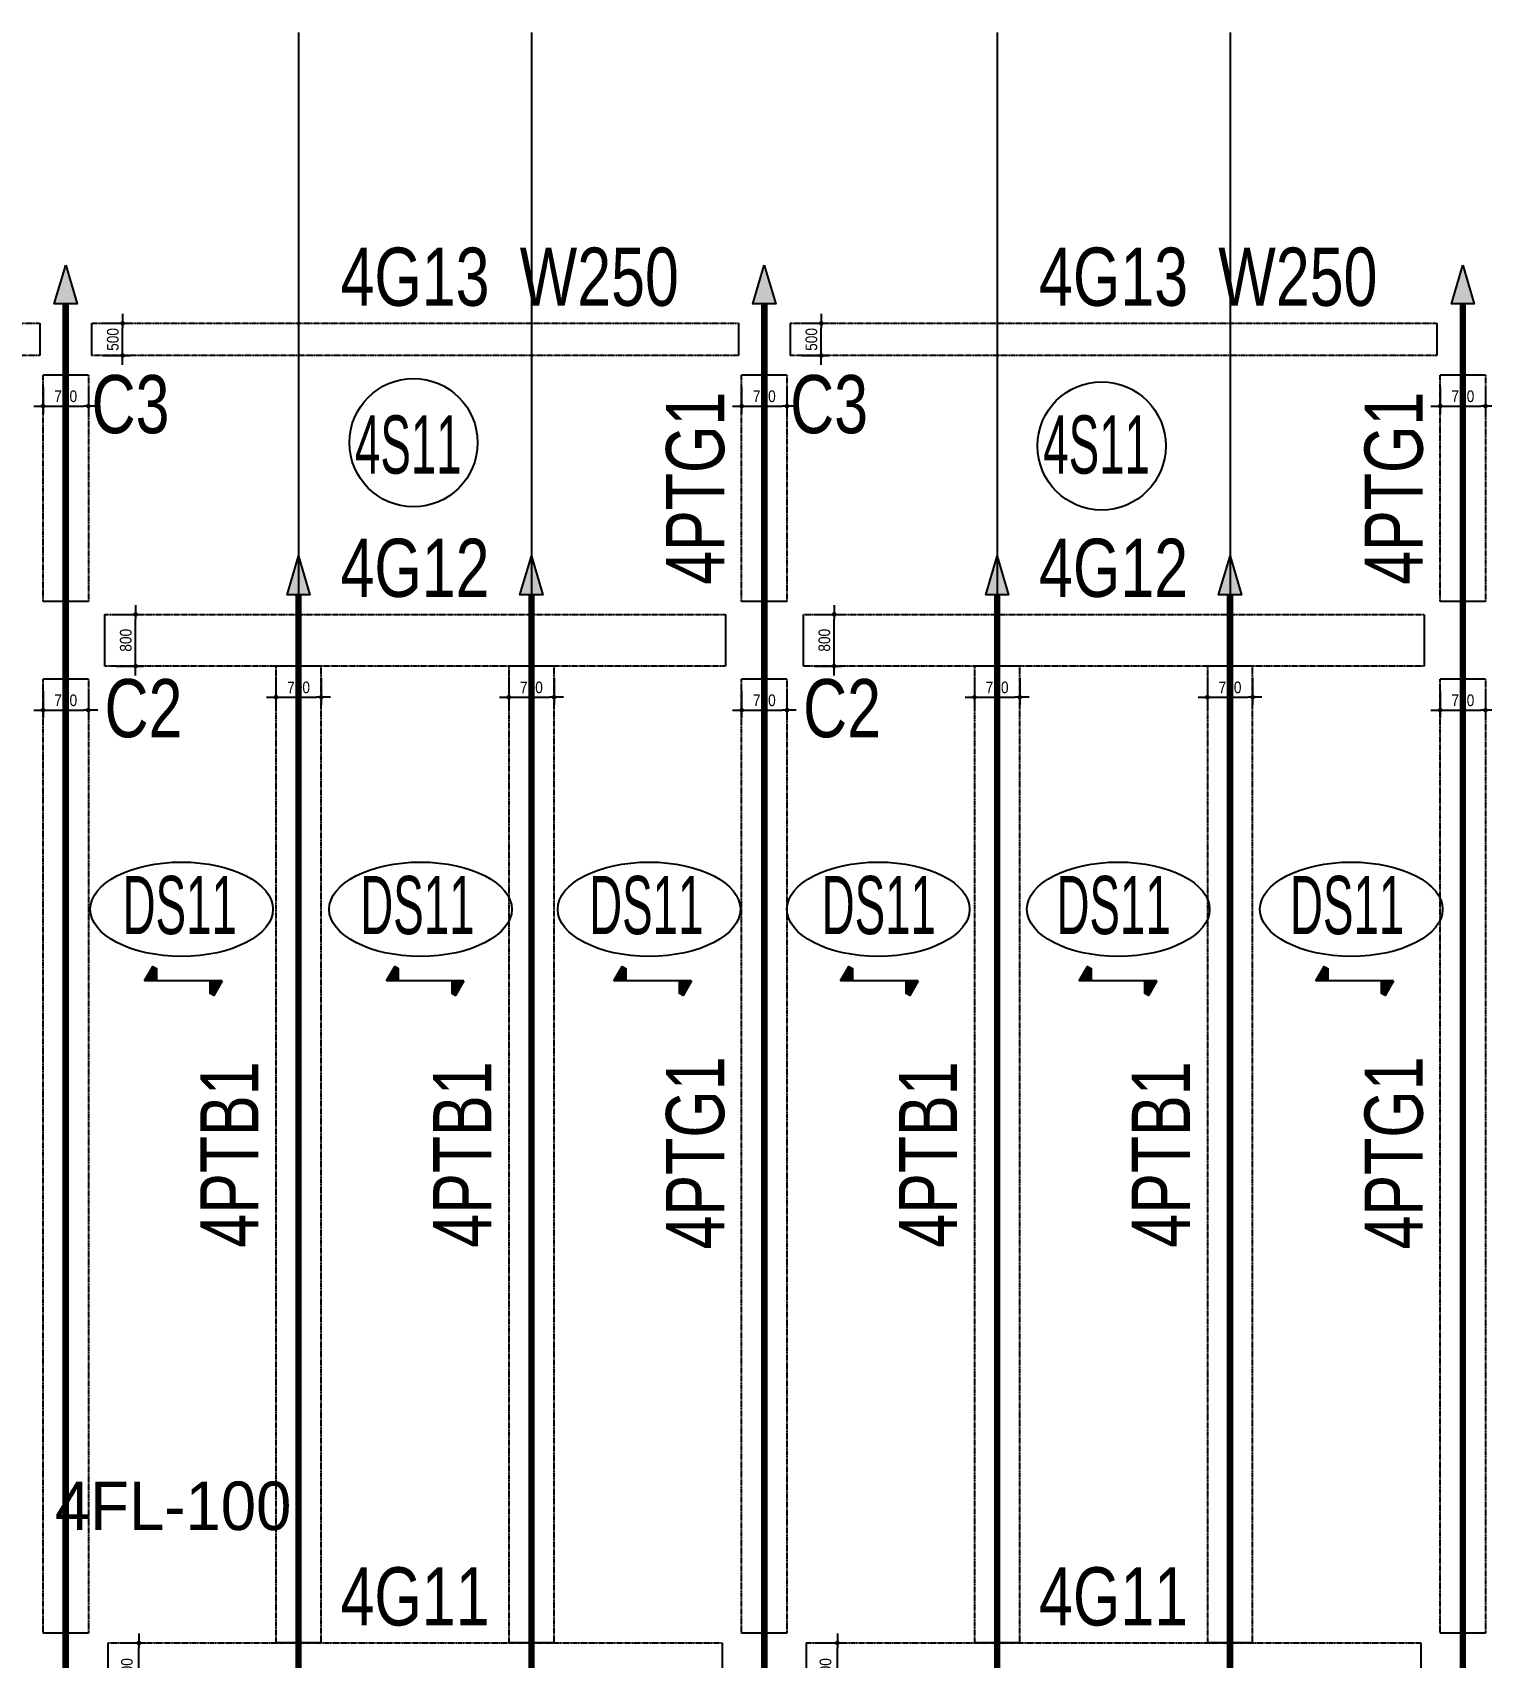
# Model space of a CAD drawing. Header units: millimetres. Extents: x 90980 to 179146, y 102485 to 153500.
# Drawn here: x 134250 to 156652, y 128380 to 153500 of the extents above; entities that cross this region are included whole.
import ezdxf
from ezdxf.enums import TextEntityAlignment as Align

# ---------------------------------------------------------------- set-up
doc = ezdxf.new("R2010")
doc.units = ezdxf.units.MM
doc.linetypes.add('HID', pattern=[2.3, 1.5, -0.8])
doc.linetypes.add('HIDDEN2', pattern=[0.1875, 0.125, -0.0625])
doc.layers.get('Defpoints').update_dxf_attribs({"color": 159})
for name, color, linetype in [('^DECK', 130, 'Continuous'), ('A-CEN', 1, 'Continuous'), ('BEAM-TEXT', 4, 'Continuous'), ('COLUMN-TEXT', 2, 'Continuous'), ('DECK-PL', 4, 'Continuous'), ('DECK-SLAB', 4, 'Continuous'), ('GIRDER-TEXT', 7, 'Continuous'), ('PT', 251, 'Continuous'), ('TXT-SLAB', 6, 'Continuous'), ('WALL-TEXT', 6, 'Continuous'), ('레벨', 40, 'Continuous'), ('보(beam)', 4, 'HID'), ('보(girder)', 7, 'HID')]:
    doc.layers.add(name, color=color, linetype=linetype)
doc.styles.add('Gdim', font='Dotum.ttf', dxfattribs={"width": 0.9})
doc.styles.add('Gtx', font='Dotum.ttf')
doc.dimstyles.new('Gdim200', dxfattribs={"dimscale": 200, "dimtxt": 3, "dimasz": 1.2, "dimexe": 2, "dimexo": 3, "dimgap": 1, "dimtad": 1, "dimdsep": 46, "dimlunit": 6, "dimtxsty": 'Gdim', "dimblk1": '_CIDOT', "dimblk2": '_CIDOT', "dimsah": 1, "dimcen": 2.5, "dimdle": 2, "dimclrd": 1, "dimclre": 1, "dimclrt": 3, "dimazin": 2, "dimtfac": 1, "dimtix": 1, "dimtmove": 2, "dimatfit": 3, "dimldrblk": '_CIDOT', "dimfxl": 2, "dimtolj": 1, "dimtzin": 0, "dimarcsym": 0})

# ---------------------------------------------------------------- blocks, each defined once
blk = doc.blocks.new('_CIDOT')
at = {"color": 0, "linetype": 'ByBlock'}
blk.add_line((2, 0), (-1, 0), dxfattribs=at)
at = {"color": 0, "linetype": 'ByBlock', "const_width": 0.5}
blk.add_lwpolyline([(-0.25, 0, 1), (0.25, 0, 1)], format="xyb", close=True, dxfattribs=at)
blk = doc.blocks.new('*D124')
at = {"layer": 'Defpoints', "color": 155, "lineweight": -2, "transparency": 16777216}
for p, q in [((-1725, 900), (-1305, 900)), ((-1425, -28), (-1425, 828)), ((-1725, -100), (-1305, -100))]:
    blk.add_line(p, q, dxfattribs=at)
at = {"layer": 'Defpoints', "color": 0, "transparency": 16777216}
for p in [(-1905, 900), (-1425, 900), (-1905, -100)]:
    blk.add_point(p, dxfattribs=at)
at = {"layer": 'Defpoints', "color": 155, "lineweight": -2, "transparency": 16777216, "xscale": 71.99999999999994, "yscale": 71.99999999999994, "zscale": 71.99999999999994}
for p, rotation in [((-1425, 900), 90), ((-1425, -100), 270)]:
    blk.add_blockref('_CIDOT', p, dxfattribs=dict(at, rotation=rotation))
at = {"layer": 'Defpoints', "color": 3, "transparency": 16777216, "insert": (-1593, 400), "char_height": 180, "attachment_point": 5, "rotation": 90, "style": 'Gdim'}
blk.add_mtext('\\A1;{\\C155;1,000}', dxfattribs=at)
blk = doc.blocks.new('*D126')
at = {"layer": 'Defpoints', "color": 155, "lineweight": -2, "transparency": 16777216}
for p, q in [((-1725, 800), (-1305, 800)), ((-1425, 72), (-1425, 728)), ((-1725, 0), (-1305, 0))]:
    blk.add_line(p, q, dxfattribs=at)
at = {"layer": 'Defpoints', "color": 0, "transparency": 16777216}
for p in [(-1905, 800), (-1425, 800), (-1905, 0)]:
    blk.add_point(p, dxfattribs=at)
at = {"layer": 'Defpoints', "color": 155, "lineweight": -2, "transparency": 16777216, "xscale": 71.99999999999994, "yscale": 71.99999999999994, "zscale": 71.99999999999994}
for p, rotation in [((-1425, 800), 90), ((-1425, 0), 270)]:
    blk.add_blockref('_CIDOT', p, dxfattribs=dict(at, rotation=rotation))
at = {"layer": 'Defpoints', "color": 3, "transparency": 16777216, "insert": (-1576, 400), "char_height": 180, "attachment_point": 5, "rotation": 90, "style": 'Gdim'}
blk.add_mtext('\\A1;{\\C155;800}', dxfattribs=at)
blk = doc.blocks.new('*D106')
at = {"layer": 'Defpoints', "color": 155, "lineweight": -2, "transparency": 16777216}
for p, q in [((-1725, 650), (-1305, 650)), ((-1425, 222), (-1425, 578)), ((-1725, 150), (-1305, 150))]:
    blk.add_line(p, q, dxfattribs=at)
at = {"layer": 'Defpoints', "color": 0, "transparency": 16777216}
for p in [(-1905, 650), (-1425, 650), (-1905, 150)]:
    blk.add_point(p, dxfattribs=at)
at = {"layer": 'Defpoints', "color": 155, "lineweight": -2, "transparency": 16777216, "xscale": 71.99999999999994, "yscale": 71.99999999999994, "zscale": 71.99999999999994}
for p, rotation in [((-1425, 650), 90), ((-1425, 150), 270)]:
    blk.add_blockref('_CIDOT', p, dxfattribs=dict(at, rotation=rotation))
at = {"layer": 'Defpoints', "color": 3, "transparency": 16777216, "insert": (-1576, 400), "char_height": 180, "attachment_point": 5, "rotation": 90, "style": 'Gdim'}
blk.add_mtext('\\A1;{\\C155;500}', dxfattribs=at)
blk = doc.blocks.new('*D92')
at = {"layer": 'Defpoints', "color": 155, "lineweight": -2, "transparency": 16777216}
for p, q in [((-1725, 750), (-1305, 750)), ((-1425, 122), (-1425, 678)), ((-1725, 50), (-1305, 50))]:
    blk.add_line(p, q, dxfattribs=at)
at = {"layer": 'Defpoints', "color": 0, "transparency": 16777216}
for p in [(-1905, 750), (-1425, 750), (-1905, 50)]:
    blk.add_point(p, dxfattribs=at)
at = {"layer": 'Defpoints', "color": 155, "lineweight": -2, "transparency": 16777216, "xscale": 71.99999999999994, "yscale": 71.99999999999994, "zscale": 71.99999999999994}
for p, rotation in [((-1425, 750), 90), ((-1425, 50), 270)]:
    blk.add_blockref('_CIDOT', p, dxfattribs=dict(at, rotation=rotation))
at = {"layer": 'Defpoints', "color": 3, "transparency": 16777216, "insert": (-1576, 400), "char_height": 180, "attachment_point": 5, "rotation": 90, "style": 'Gdim'}
blk.add_mtext('\\A1;{\\C155;700}', dxfattribs=at)
blk = doc.blocks.new('*D86')
at = {"layer": 'Defpoints', "color": 155, "lineweight": -2, "transparency": 16777216}
for p, q in [((-1825, 750), (-1405, 750)), ((-1525, 122), (-1525, 678)), ((-1825, 50), (-1405, 50))]:
    blk.add_line(p, q, dxfattribs=at)
at = {"layer": 'Defpoints', "color": 0, "transparency": 16777216}
for p in [(-2005, 750), (-1525, 750), (-2005, 50)]:
    blk.add_point(p, dxfattribs=at)
at = {"layer": 'Defpoints', "color": 155, "lineweight": -2, "transparency": 16777216, "xscale": 71.99999999999994, "yscale": 71.99999999999994, "zscale": 71.99999999999994}
for p, rotation in [((-1525, 750), 90), ((-1525, 50), 270)]:
    blk.add_blockref('_CIDOT', p, dxfattribs=dict(at, rotation=rotation))
at = {"layer": 'Defpoints', "color": 3, "transparency": 16777216, "insert": (-1676, 400), "char_height": 180, "attachment_point": 5, "rotation": 90, "style": 'Gdim'}
blk.add_mtext('\\A1;{\\C155;700}', dxfattribs=at)
blk = doc.blocks.new('*D70')
at = {"layer": 'Defpoints', "color": 155, "lineweight": -2, "transparency": 16777216}
for p, q in [((-888, 650), (-468, 650)), ((-588, 22), (-588, 578)), ((-888, -50), (-468, -50))]:
    blk.add_line(p, q, dxfattribs=at)
at = {"layer": 'Defpoints', "color": 0, "transparency": 16777216}
for p in [(-1068, 650), (-588, 650), (-1068, -50)]:
    blk.add_point(p, dxfattribs=at)
at = {"layer": 'Defpoints', "color": 155, "lineweight": -2, "transparency": 16777216, "xscale": 71.99999999999994, "yscale": 71.99999999999994, "zscale": 71.99999999999994}
for p, rotation in [((-588, 650), 90), ((-588, -50), 270)]:
    blk.add_blockref('_CIDOT', p, dxfattribs=dict(at, rotation=rotation))
at = {"layer": 'Defpoints', "color": 3, "transparency": 16777216, "insert": (-738, 300), "char_height": 180, "attachment_point": 5, "rotation": 90, "style": 'Gdim'}
blk.add_mtext('\\A1;{\\C155;700}', dxfattribs=at)
blk = doc.blocks.new('A$C58C40D4B')
at = {"layer": 'DECK-PL'}
for points in [[(-600, 2), (-471, -223), (-415, -192), (-415, 2)], [(600, 2), (471, 228), (415, 196), (415, 2)]]:
    blk.add_hatch(color=256, dxfattribs=at).paths.add_polyline_path(points)
blk.add_line((-600, 2), (600, 2), dxfattribs=at)
for points in [[(-600, 2), (-471, -223), (-415, -192), (-415, 2), (-415, 2), (-471, 2), (-600, 2)], [(600, 2), (471, 228), (415, 196), (415, 2), (415, 2), (471, 2), (600, 2)]]:
    blk.add_lwpolyline(points, dxfattribs=at)
blk = doc.blocks.new('*U125')
at = {"layer": 'Defpoints'}
for p, q in [((-1905.451, 900), (-1905.451, -100)), ((7594.549, 900), (7594.549, -100))]:
    blk.add_line(p, q, dxfattribs=at)
at = {"layer": '보(girder)'}
for p, q in [((-1905.451, 900), (7594.549, 900)), ((7594.549, -100), (-1905.451, -100))]:
    blk.add_line(p, q, dxfattribs=at)
at = {"layer": 'Defpoints'}
dim = blk.add_linear_dim(base=(-1425.451, 900), p1=(-1905.451, -100), p2=(-1905.451, 900), angle=90, text='{\\C155;<>}', dimstyle='Gdim200', override={"dimscale": 60, "dimzin": 8, "dimclrd": 155, "dimclre": 155}, dxfattribs=at)
dim.commit()
dim.dimension.update_dxf_attribs({"geometry": '*D124', "text_midpoint": (-1592.914, 400)})
blk = doc.blocks.new('*U127')
at = {"layer": 'Defpoints'}
for p, q in [((-1905.451, 800), (-1905.451, 0)), ((7694.549, 800), (7694.549, 0))]:
    blk.add_line(p, q, dxfattribs=at)
at = {"layer": '보(girder)'}
for p, q in [((-1905.451, 800), (7694.549, 800)), ((7694.549, 0), (-1905.451, 0))]:
    blk.add_line(p, q, dxfattribs=at)
at = {"layer": 'Defpoints'}
dim = blk.add_linear_dim(base=(-1425.451, 800), p1=(-1905.451, 0), p2=(-1905.451, 800), angle=90, text='{\\C155;<>}', dimstyle='Gdim200', override={"dimscale": 60, "dimzin": 8, "dimclrd": 155, "dimclre": 155}, dxfattribs=at)
dim.commit()
dim.dimension.update_dxf_attribs({"geometry": '*D126', "text_midpoint": (-1575.573, 400)})
blk = doc.blocks.new('*U107')
at = {"layer": 'Defpoints'}
for p, q in [((-1905.451, 650), (-1905.451, 150)), ((8094.549, 650), (8094.549, 150))]:
    blk.add_line(p, q, dxfattribs=at)
at = {"layer": '보(girder)'}
for p, q in [((-1905.451, 650), (8094.549, 650)), ((8094.549, 150), (-1905.451, 150))]:
    blk.add_line(p, q, dxfattribs=at)
at = {"layer": 'Defpoints'}
dim = blk.add_linear_dim(base=(-1425.451, 650), p1=(-1905.451, 150), p2=(-1905.451, 650), angle=90, text='{\\C155;<>}', dimstyle='Gdim200', override={"dimscale": 60, "dimzin": 8, "dimclrd": 155, "dimclre": 155}, dxfattribs=at)
dim.commit()
dim.dimension.update_dxf_attribs({"geometry": '*D106', "text_midpoint": (-1575.573, 400)})
blk = doc.blocks.new('*U93')
at = {"layer": 'Defpoints'}
for p, q in [((-1905.451, 750), (-1905.451, 50)), ((12844.549, 750), (12844.549, 50))]:
    blk.add_line(p, q, dxfattribs=at)
at = {"layer": '보(girder)'}
for p, q in [((-1905.451, 750), (12844.549, 750)), ((12844.549, 50), (-1905.451, 50))]:
    blk.add_line(p, q, dxfattribs=at)
at = {"layer": 'Defpoints'}
dim = blk.add_linear_dim(base=(-1425.451, 750), p1=(-1905.451, 50), p2=(-1905.451, 750), angle=90, text='{\\C155;<>}', dimstyle='Gdim200', override={"dimscale": 60, "dimzin": 8, "dimclrd": 155, "dimclre": 155}, dxfattribs=at)
dim.commit()
dim.dimension.update_dxf_attribs({"geometry": '*D92', "text_midpoint": (-1575.573, 400)})
blk = doc.blocks.new('*U87')
at = {"layer": 'Defpoints'}
for p, q in [((-2005.451, 750), (-2005.451, 50)), ((1494.549, 750), (1494.549, 50))]:
    blk.add_line(p, q, dxfattribs=at)
at = {"layer": '보(girder)'}
for p, q in [((-2005.451, 750), (1494.549, 750)), ((1494.549, 50), (-2005.451, 50))]:
    blk.add_line(p, q, dxfattribs=at)
at = {"layer": 'Defpoints'}
dim = blk.add_linear_dim(base=(-1525.451, 750), p1=(-2005.451, 50), p2=(-2005.451, 750), angle=90, text='{\\C155;<>}', dimstyle='Gdim200', override={"dimscale": 60, "dimzin": 8, "dimclrd": 155, "dimclre": 155}, dxfattribs=at)
dim.commit()
dim.dimension.update_dxf_attribs({"geometry": '*D86', "text_midpoint": (-1675.573, 400)})
blk = doc.blocks.new('*U71')
at = {"layer": 'Defpoints'}
for p, q in [((-1067.879, 650), (-1067.879, -50)), ((14032.121, 650), (14032.121, -50))]:
    blk.add_line(p, q, dxfattribs=at)
at = {"layer": '보(beam)'}
for p, q in [((14032.121, 650), (-1067.879, 650)), ((-1067.879, -50), (14032.121, -50))]:
    blk.add_line(p, q, dxfattribs=at)
at = {"layer": 'Defpoints'}
dim = blk.add_linear_dim(base=(-587.879, 650), p1=(-1067.879, -50), p2=(-1067.879, 650), angle=90, text='{\\C155;<>}', dimstyle='Gdim200', override={"dimscale": 60, "dimzin": 8, "dimclrd": 155, "dimclre": 155}, dxfattribs=at)
dim.commit()
dim.dimension.update_dxf_attribs({"geometry": '*D70', "text_midpoint": (-738.001, 300)})

msp = doc.modelspace()

# ---------------------------------------------------------------- hatches: boundary and pattern name
at = {"layer": 'PT'}
h = msp.add_hatch(color=256, dxfattribs=at)
h.dxf.hatch_style = 1
h.paths.add_polyline_path([(134764, 149905), (134940, 149305), (134587, 149305)])
h = msp.add_hatch(color=256, dxfattribs=at)
h.dxf.hatch_style = 1
h.paths.add_polyline_path([(145564, 149905), (145740, 149305), (145387, 149305)])
h = msp.add_hatch(color=256, dxfattribs=at)
h.dxf.hatch_style = 1
h.paths.add_polyline_path([(156364, 149905), (156540, 149305), (156187, 149305)])
h = msp.add_hatch(color=256, dxfattribs=at)
h.dxf.hatch_style = 1
h.paths.add_polyline_path([(138364, 145405), (138540, 144805), (138187, 144805)])
h = msp.add_hatch(color=256, dxfattribs=at)
h.dxf.hatch_style = 1
h.paths.add_polyline_path([(141964, 145405), (142140, 144805), (141787, 144805)])
h = msp.add_hatch(color=256, dxfattribs=at)
h.dxf.hatch_style = 1
h.paths.add_polyline_path([(149164, 145405), (149340, 144805), (148987, 144805)])
h = msp.add_hatch(color=256, dxfattribs=at)
h.dxf.hatch_style = 1
h.paths.add_polyline_path([(152764, 145405), (152940, 144805), (152587, 144805)])

# ---------------------------------------------------------------- linework, layer by layer
at = {"layer": '^DECK', "color": 0}
for centre in [(140141, 147159), (150779, 147109)]:
    msp.add_circle(centre, 991, dxfattribs=at)
for centre in [(136555, 139947), (140249, 139947), (143783, 139947), (147326, 139947), (151037, 139947), (154638, 139947)]:
    msp.add_ellipse(centre, major_axis=(1412, 0), ratio=0.516176, dxfattribs=at)
at = {"layer": 'A-CEN'}
for p, q in [((138364, 153500), (138364, 110772)), ((141964, 153500), (141964, 110772)), ((149164, 153500), (149164, 110772)), ((152764, 153500), (152764, 110772))]:
    msp.add_line(p, q, dxfattribs=at)
at = {"layer": 'PT', "elevation": 0}
for points in [[(134764, 149905), (134940, 149305), (134587, 149305)], [(145564, 149905), (145740, 149305), (145387, 149305)], [(156364, 149905), (156540, 149305), (156187, 149305)], [(138364, 145405), (138540, 144805), (138187, 144805)], [(141964, 145405), (142140, 144805), (141787, 144805)], [(149164, 145405), (149340, 144805), (148987, 144805)], [(152764, 145405), (152940, 144805), (152587, 144805)]]:
    msp.add_lwpolyline(points, close=True, dxfattribs=at)
at = {"layer": 'PT', "linetype": 'HIDDEN2', "ltscale": 10, "const_width": 100, "elevation": 0}
for points in [[(134764, 149305), (134764, 106905)], [(145564, 149305), (145564, 106905)], [(156364, 149305), (156364, 106905)], [(138364, 144805), (138364, 111405)], [(141964, 144805), (141964, 111405)], [(149164, 144805), (149164, 111405)], [(152764, 144805), (152764, 111405)]]:
    msp.add_lwpolyline(points, dxfattribs=at)

# ---------------------------------------------------------------- block references
at = {"layer": 'DECK-PL', "xscale": -1}
for p in [(136581, 138836), (140321, 138836), (143837, 138836), (147343, 138836), (151031, 138836), (154693, 138836)]:
    msp.add_blockref('A$C58C40D4B', p, dxfattribs=at)
at = {"layer": '보(beam)', "rotation": 270}
for p in [(138064, 142637), (141664, 142637), (148864, 142637), (152464, 142637)]:
    msp.add_blockref('*U71', p, dxfattribs=at)
at = {"layer": '보(girder)'}
for name, p in [('*U107', (126269, 148355)), ('*U107', (137069, 148355)), ('*U107', (147869, 148355)), ('*U127', (137269, 143705)), ('*U127', (148069, 143705)), ('*U125', (137319, 127705)), ('*U125', (148119, 127705))]:
    msp.add_blockref(name, p, dxfattribs=at)
at = {"layer": '보(girder)', "rotation": 270}
for name, p in [('*U87', (134364, 146200)), ('*U87', (145164, 146200)), ('*U87', (155964, 146200)), ('*U93', (134364, 141600)), ('*U93', (145164, 141600)), ('*U93', (155964, 141600))]:
    msp.add_blockref(name, p, dxfattribs=at)

# ---------------------------------------------------------------- texts
at = {"layer": 'BEAM-TEXT', "style": 'Gtx', "width": 0.8}
for p in [(138014, 136155), (141614, 136155), (148814, 136155), (152414, 136155)]:
    msp.add_text('4PTB1', height=900, rotation=90, dxfattribs=at).set_placement(p, align=Align.BOTTOM_CENTER)
at = {"layer": 'COLUMN-TEXT', "color": 3, "style": 'Gtx', "width": 0.8}
for s, p in [('C3', (135164, 148205)), ('C3', (145964, 148205)), ('C2', (135364, 143505)), ('C2', (146164, 143505))]:
    msp.add_text(s, height=900, dxfattribs=at).set_placement(p, align=Align.TOP_LEFT)
at = {"layer": 'DECK-SLAB', "style": 'Gtx', "width": 0.6}
for p in [(135643, 139562, 0), (139317, 139562, 0), (142856, 139562, 0), (146451, 139562, 0), (150081, 139562, 0), (153691, 139562, 0)]:
    msp.add_text('DS11', height=900, dxfattribs=at).set_placement(p)
at = {"layer": 'GIRDER-TEXT', "style": 'Gtx', "width": 0.8}
for s, p in [('4G13', (140164, 149005)), ('4G13', (150964, 149005)), ('4G12', (140164, 144505)), ('4G12', (150964, 144505)), ('4G11', (140164, 128605)), ('4G11', (150964, 128605))]:
    msp.add_text(s, height=900, dxfattribs=at).set_placement(p, align=Align.BOTTOM_CENTER)
for p in [(145214, 146455), (156014, 146455), (145214, 136180), (156014, 136180)]:
    msp.add_text('4PTG1', height=900, rotation=90, dxfattribs=at).set_placement(p, align=Align.BOTTOM_CENTER)
at = {"layer": 'TXT-SLAB', "style": 'Gtx', "width": 0.6}
for p in [(139236, 146681), (149877, 146681)]:
    msp.add_text('4S11', height=900, dxfattribs=at).set_placement(p)
at = {"layer": 'WALL-TEXT', "style": 'Gtx', "width": 0.8}
for p in [(143013, 149005, 0), (153813, 149005, 0)]:
    msp.add_text('W250', height=900, dxfattribs=at).set_placement(p, align=Align.BOTTOM_CENTER)
at = {"layer": '레벨', "style": 'Gtx'}
msp.add_text('4FL-100', height=750, dxfattribs=at).set_placement((136425, 130725), align=Align.MIDDLE_CENTER)

doc.saveas('drawing.dxf')
